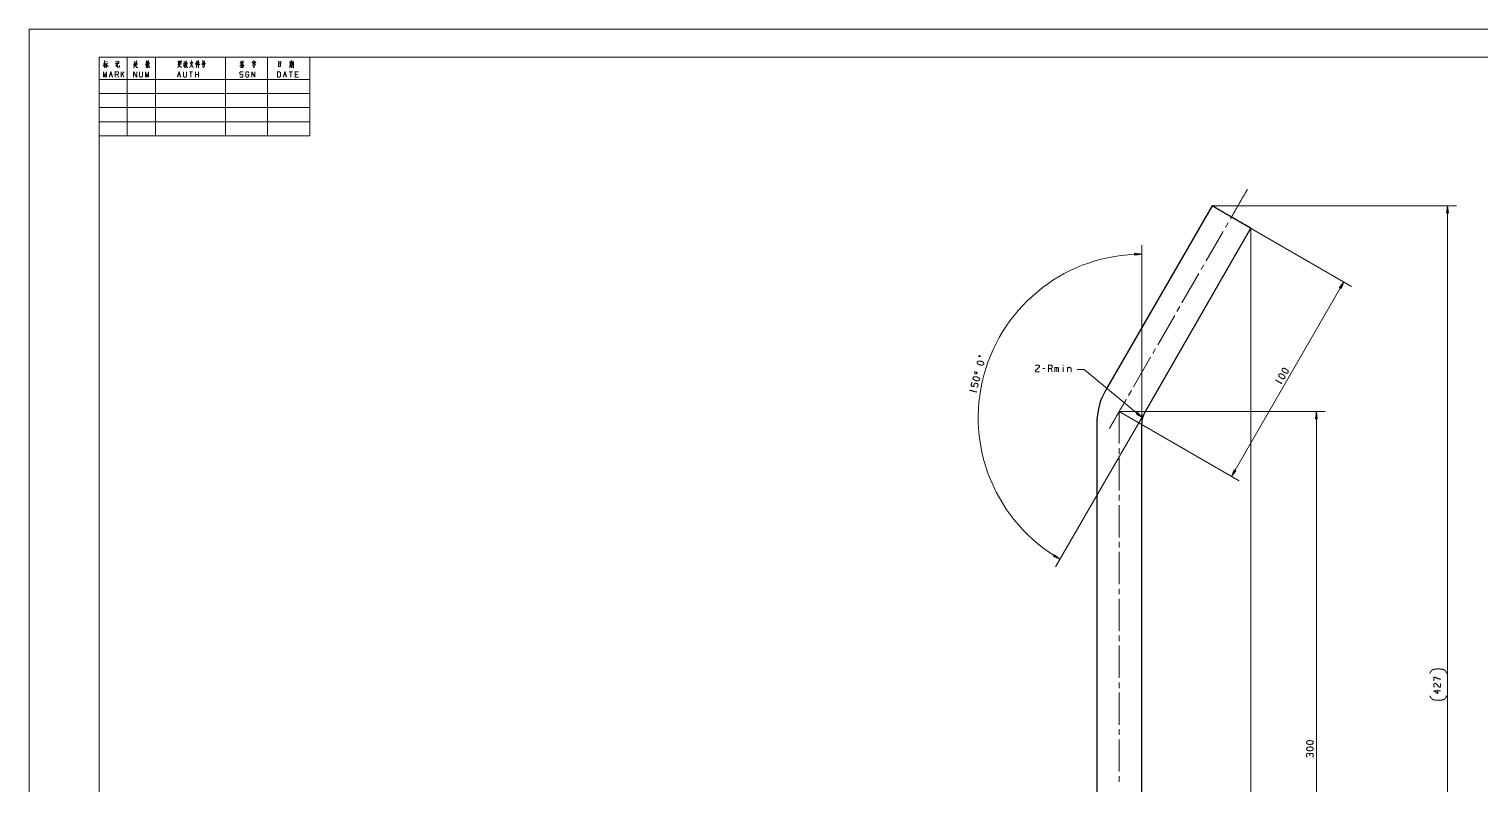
# Model space of a CAD drawing. Header units: millimetres. Extents: x 0 to 841, y 0 to 594.
# Drawn here: x 0 to 517, y 325 to 594 of the extents above; entities that cross this region are included whole.
import ezdxf

# ---------------------------------------------------------------- set-up
doc = ezdxf.new("R2010")
doc.units = ezdxf.units.MM
doc.layers.add('101', color=7, linetype='Continuous', true_color=0xffffff)

msp = doc.modelspace()

# ---------------------------------------------------------------- linework, layer by layer
at = {"layer": '101', "color": 133, "linetype": 'Continuous', "lineweight": 18}
for p, q in [((0, 594), (0, 0)), ((841, 594), (0, 594)), ((25, 584), (100, 584)), ((25, 584), (100, 584)), ((25, 584), (25, 10)), ((831, 584), (25, 584)), ((25, 584), (100, 584)), ((25, 584), (25, 556)), ((35, 584), (35, 556)), ((45, 584), (45, 556)), ((70, 584), (70, 556)), ((85, 584), (85, 556)), ((100, 584), (100, 556)), ((25, 576), (100, 576)), ((25, 571), (100, 571)), ((25, 566), (100, 566)), ((25, 561), (100, 561)), ((25, 556), (100, 556))]:
    msp.add_line(p, q, dxfattribs=at)
at = {"layer": '101', "color": 72, "linetype": 'Continuous', "lineweight": 18}
for p, q in [((26.57, 581.85), (27.19, 581.97)), ((26.93, 581.62), (27.15, 581.35)), ((27.22, 581.66), (28.18, 581.81)), ((27.36, 582.28), (27.94, 582.41)), ((41.57, 581.89), (42.36, 582.05)), ((42.47, 581.83), (43.02, 581.95)), ((53.4, 581.76), (53.93, 581.85)), ((55.14, 580.54), (55.6, 581.1)), ((75.48, 582.24), (75.9, 582.3)), ((75.58, 582.22), (75.68, 581.91)), ((76.06, 581.31), (75.59, 581.23)), ((76.05, 582.18), (76.58, 582.28)), ((76.21, 582.16), (76.34, 581.83)), ((92.79, 582.1), (93.66, 582.22)), ((93.07, 581.74), (93.34, 581.81)), ((93.09, 581.39), (93.32, 581.45)), ((93.83, 581.72), (94.08, 581.79)), ((28.89, 577.84), (29.45, 577.84)), ((31.85, 576.85), (31.57, 577.84)), ((32.86, 576.85), (32.86, 578.81)), ((33.82, 578.81), (32.86, 577.45)), ((33.82, 576.85), (33.27, 578.03)), ((53.17, 577.84), (53.72, 577.84)), ((58.25, 578.81), (57.13, 578.81)), ((57.69, 578.81), (57.69, 576.85)), ((59.25, 576.85), (59.25, 578.81)), ((60.37, 577.84), (59.25, 577.84)), ((60.37, 576.85), (60.37, 578.81)), ((90.88, 577.84), (91.43, 577.84)), ((93.83, 578.81), (92.72, 578.81)), ((93.28, 578.81), (93.28, 576.85)), ((95.68, 577.84), (94.84, 577.84)), ((361.87, 473.16), (361.19, 473.16)), ((364.48, 471.96), (364.14, 473.16)), ((365.41, 471.96), (365.41, 473.53)), ((368.36, 473.53), (368.36, 471.96)), ((369.96, 473.53), (369.96, 471.96)), ((446.1, 467.59), (446.31, 467.96)), ((337.35, 464.56), (337.46, 464.97))]:
    msp.add_line(p, q, dxfattribs=at)
at = {"layer": '101', "color": 251, "linetype": 'Continuous', "lineweight": 25}
for p, q in [((421.42, 531.05), (383.56, 465.48)), ((397.42, 457.48), (435.28, 523.05)), ((380.35, 453.48), (380.35, 305.93)), ((396.35, 233.77), (396.35, 453.48))]:
    msp.add_line(p, q, dxfattribs=at)
at = {"layer": '101', "color": 22, "linetype": 'Continuous', "lineweight": 18}
for p, q in [((421.42, 531.05), (508.45, 531.05)), ((505.28, 531.05), (504.94, 528.51)), ((504.94, 528.51), (504.94, 528.54)), ((504.94, 528.51), (504.94, 528.54)), ((504.94, 528.51), (505.61, 528.51)), ((505, 528.51), (505, 528.93)), ((505.05, 528.51), (505.05, 529.31)), ((505.1, 528.51), (505.1, 529.7)), ((505.15, 528.51), (505.15, 530.09)), ((505.2, 528.51), (505.2, 530.47)), ((505.25, 528.51), (505.25, 530.86)), ((505.61, 528.51), (505.28, 531.05)), ((505.28, 189.77), (505.28, 531.05)), ((505.3, 528.51), (505.3, 530.86)), ((505.35, 528.51), (505.35, 530.47)), ((505.4, 528.51), (505.4, 530.09)), ((505.45, 528.51), (505.45, 529.7)), ((505.5, 528.51), (505.5, 529.31)), ((505.55, 528.51), (505.55, 528.93)), ((505.61, 528.51), (505.61, 528.54)), ((505.61, 528.51), (505.61, 528.54)), ((428.35, 527.05), (471.1, 502.36)), ((435.28, 523.05), (435.28, 126.59)), ((396.35, 453.48), (396.35, 517.01)), ((396.35, 513.83), (393.8, 514.14)), ((393.8, 514.14), (393.81, 513.47)), ((393.8, 514.13), (393.84, 514.13)), ((393.8, 514.13), (393.84, 514.13)), ((393.8, 514.08), (394.22, 514.09)), ((393.8, 514.03), (394.61, 514.04)), ((393.81, 513.98), (394.99, 513.99)), ((393.81, 513.93), (395.38, 513.95)), ((393.81, 513.88), (395.77, 513.9)), ((393.81, 513.83), (396.15, 513.85)), ((393.81, 513.47), (396.35, 513.83)), ((393.81, 513.78), (396.15, 513.8)), ((393.81, 513.73), (395.77, 513.75)), ((393.81, 513.68), (395.38, 513.69)), ((393.81, 513.62), (395, 513.64)), ((393.81, 513.57), (394.61, 513.58)), ((393.81, 513.52), (394.23, 513.53)), ((393.81, 513.47), (393.84, 513.47)), ((393.81, 513.47), (393.84, 513.47)), ((428.35, 434.67), (468.35, 503.95)), ((468.35, 503.95), (466.79, 501.92)), ((466.79, 501.92), (467.37, 501.58)), ((466.8, 501.92), (466.81, 501.94)), ((466.8, 501.92), (466.81, 501.94)), ((466.84, 501.89), (467.05, 502.25)), ((466.89, 501.87), (467.29, 502.56)), ((466.93, 501.84), (467.53, 502.87)), ((466.97, 501.82), (467.76, 503.18)), ((467.02, 501.79), (468, 503.49)), ((467.06, 501.76), (468.24, 503.8)), ((467.11, 501.74), (468.28, 503.77)), ((467.15, 501.71), (468.13, 503.41)), ((467.19, 501.69), (467.98, 503.05)), ((467.24, 501.66), (467.83, 502.69)), ((467.28, 501.64), (467.68, 502.33)), ((467.33, 501.61), (467.54, 501.97)), ((467.37, 501.58), (468.35, 503.95)), ((467.37, 501.59), (467.39, 501.61)), ((467.37, 501.59), (467.39, 501.61)), ((373.33, 472.77), (375.87, 472.77)), ((375.87, 472.77), (396.62, 455.55)), ((397.42, 457.48), (365.66, 402.47)), ((388.35, 457.77), (461.75, 457.77)), ((388.35, 457.77), (431.1, 433.08)), ((394.88, 457.43), (394.45, 456.92)), ((394.45, 456.92), (396.62, 455.55)), ((394.45, 456.92), (394.48, 456.9)), ((394.45, 456.92), (394.48, 456.9)), ((394.49, 456.96), (394.81, 456.69)), ((394.52, 457), (395.14, 456.48)), ((394.55, 457.04), (395.47, 456.28)), ((394.58, 457.08), (395.8, 456.07)), ((394.62, 457.11), (396.13, 455.86)), ((394.65, 457.15), (396.45, 455.65)), ((394.68, 457.19), (396.49, 455.69)), ((394.71, 457.23), (396.22, 455.98)), ((394.75, 457.27), (395.96, 456.26)), ((394.78, 457.31), (395.69, 456.55)), ((394.81, 457.35), (395.43, 456.84)), ((394.84, 457.39), (395.16, 457.12)), ((394.88, 457.43), (394.9, 457.41)), ((396.62, 455.55), (394.88, 457.43)), ((394.88, 457.43), (394.9, 457.41)), ((458.58, 457.77), (458.24, 455.23)), ((458.24, 455.23), (458.91, 455.23)), ((458.25, 455.23), (458.25, 455.26)), ((458.25, 455.23), (458.25, 455.26)), ((458.3, 455.23), (458.3, 455.65)), ((458.35, 455.23), (458.35, 456.03)), ((458.4, 455.23), (458.4, 456.42)), ((458.45, 455.23), (458.45, 456.8)), ((458.5, 455.23), (458.5, 457.19)), ((458.55, 455.23), (458.55, 457.57)), ((458.58, 457.77), (458.58, 217.77)), ((458.91, 455.23), (458.58, 457.77)), ((458.6, 455.23), (458.6, 457.57)), ((458.65, 455.23), (458.65, 457.19)), ((458.7, 455.23), (458.7, 456.8)), ((458.75, 455.23), (458.75, 456.42)), ((458.8, 455.23), (458.8, 456.03)), ((458.85, 455.23), (458.85, 455.65)), ((458.91, 455.23), (458.91, 455.26)), ((458.91, 455.23), (458.91, 455.26)), ((429.33, 437.04), (428.35, 434.67)), ((428.35, 434.67), (429.91, 436.7)), ((429.6, 436.88), (428.43, 434.85)), ((429.65, 436.86), (428.47, 434.82)), ((429.56, 436.91), (428.58, 435.21)), ((429.69, 436.83), (428.71, 435.13)), ((429.51, 436.93), (428.73, 435.57)), ((429.47, 436.96), (428.88, 435.93)), ((429.73, 436.81), (428.95, 435.44)), ((429.43, 436.98), (429.02, 436.29)), ((429.38, 437.01), (429.17, 436.65)), ((429.78, 436.78), (429.18, 435.75)), ((429.34, 437.03), (429.32, 437.01)), ((429.34, 437.03), (429.32, 437.01)), ((429.91, 436.7), (429.33, 437.04)), ((429.82, 436.75), (429.42, 436.06)), ((429.87, 436.73), (429.66, 436.37)), ((429.91, 436.7), (429.89, 436.68)), ((429.91, 436.7), (429.89, 436.68)), ((365.23, 406.8), (364.89, 406.22)), ((364.89, 406.23), (364.92, 406.21)), ((364.89, 406.23), (364.92, 406.21)), ((364.89, 406.22), (367.24, 405.22)), ((364.92, 406.27), (365.28, 406.06)), ((364.94, 406.31), (365.63, 405.9)), ((364.97, 406.36), (365.99, 405.75)), ((364.99, 406.4), (366.35, 405.6)), ((365.02, 406.44), (366.71, 405.45)), ((365.04, 406.49), (367.06, 405.29)), ((365.07, 406.53), (367.09, 405.34)), ((365.1, 406.58), (366.78, 405.58)), ((365.12, 406.62), (366.48, 405.82)), ((365.15, 406.66), (366.17, 406.06)), ((365.17, 406.71), (365.87, 406.3)), ((365.2, 406.75), (365.56, 406.54)), ((367.24, 405.22), (365.23, 406.8)), ((365.23, 406.79), (365.25, 406.78)), ((365.23, 406.79), (365.25, 406.78))]:
    msp.add_line(p, q, dxfattribs=at)
at = {"layer": '101', "color": 151, "linetype": 'Continuous', "lineweight": 18}
for p, q in [((427.17, 525.01), (426.17, 523.27)), ((425.37, 521.9), (419.34, 511.45)), ((416.75, 506.96), (410.71, 496.51)), ((418.55, 510.07), (417.54, 508.34)), ((408.12, 492.02), (402.09, 481.57)), ((409.92, 495.13), (408.92, 493.4)), ((399.5, 477.08), (393.46, 466.63)), ((401.3, 480.19), (400.29, 478.46)), ((392.67, 465.26), (391.67, 463.52)), ((388.35, 444.76), (388.35, 442.75)), ((388.35, 441.17), (388.35, 429.66)), ((388.35, 428.07), (388.35, 426.07)), ((388.35, 424.48), (388.35, 412.97)), ((388.35, 411.38), (388.35, 409.38)), ((388.35, 407.79), (388.35, 396.28)), ((388.35, 394.69), (388.35, 392.69)), ((388.35, 391.1), (388.35, 379.59)), ((388.35, 378.01), (388.35, 376)), ((388.35, 374.41), (388.35, 362.9)), ((388.35, 361.32), (388.35, 359.31)), ((388.35, 357.72), (388.35, 346.21)), ((388.35, 344.63), (388.35, 342.62)), ((388.35, 341.03), (388.35, 329.53)), ((388.35, 327.94), (388.35, 325.93))]:
    msp.add_line(p, q, dxfattribs=at)
at = {"layer": '101', "color": 22, "linetype": 'Continuous', "lineweight": 18}
msp.add_arc((396.35, 455.62), 58.21, 90, 240, dxfattribs=at)
at = {"layer": '101', "color": 251, "linetype": 'Continuous', "lineweight": 25}
for radius in [24, 8]:
    msp.add_arc((404.35, 453.48), radius, 150, 180, dxfattribs=at)
at = {"layer": '101', "color": 72, "linetype": 'Continuous', "lineweight": 18}
for points, knots in [([(26.9, 581.83), (26.83, 581.58), (26.71, 581.29), (26.58, 581.02), (26.46, 580.81)], [0, 0, 0.233504, 0.515368, 0.785542, 1, 1]), ([(26.9, 582.74), (26.89, 580.56), (26.86, 580.17), (26.84, 580.38), (26.87, 580.61)], [0, 0, 0.72332, 0.854558, 0.923614, 1, 1]), ([(27.41, 581.33), (27.4, 581.25), (27.09, 580.63)], [0, 0, 0.108176, 1, 1]), ([(27.6, 581.66), (27.65, 581.54), (27.65, 580.5), (27.63, 580.27), (27.62, 580.19), (27.34, 580.52), (27.62, 580.23)], [0, 0, 0.056963, 0.504404, 0.60305, 0.639403, 0.826368, 1, 1]), ([(27.84, 581.25), (28.1, 580.83), (28.15, 580.67), (28.04, 580.94)], [0, 0, 0.516583, 0.696901, 1, 1]), ([(30.76, 581.66), (31.14, 581.76), (31.09, 581.83), (31.06, 580.63), (31, 580.5), (31.35, 581.08)], [0, 0, 0.158007, 0.192202, 0.673422, 0.728436, 1, 1]), ([(30.93, 582.55), (31.1, 582.39), (31.14, 582.3), (31.14, 582.2), (31.13, 582.34)], [0, 0, 0.413118, 0.57354, 0.750724, 1, 1]), ([(31.42, 582.3), (32.1, 582.41), (32.05, 582.47), (31.96, 581.72), (32.05, 581.72), (31.48, 581.66)], [0, 0, 0.313948, 0.349017, 0.694888, 0.735363, 1, 1]), ([(31.45, 581.89), (31.48, 581.58), (31.48, 580.87), (31.5, 580.65), (31.53, 580.54), (31.57, 580.48), (31.64, 580.44), (31.76, 580.42), (31.89, 580.4), (32.26, 580.46), (32.23, 581), (32.23, 580.46)], [0, 0, 0.097098, 0.316203, 0.387239, 0.42073, 0.444406, 0.470577, 0.507592, 0.549101, 0.664634, 0.832441, 1, 1]), ([(37.66, 582.51), (37.65, 582.39), (37.57, 581.97), (37.49, 581.68), (37.41, 581.47), (37.32, 581.27), (37.24, 581.1)], [0, 0, 0.084485, 0.368548, 0.573134, 0.721465, 0.873379, 1, 1]), ([(37.51, 581.76), (37.98, 581.85), (37.94, 581.89), (37.91, 581.7), (37.85, 581.43), (37.79, 581.27), (37.7, 581.04), (37.63, 580.85), (37.51, 580.65), (37.43, 580.48), (37.25, 580.23)], [0, 0, 0.202441, 0.228135, 0.30842, 0.425643, 0.500414, 0.604299, 0.689492, 0.790722, 0.870514, 1, 1]), ([(37.51, 581.47), (38.45, 580.29), (38.79, 580.32), (38.77, 580.32), (38.47, 580.34), (38.3, 580.48)], [0, 0, 0.63218, 0.773703, 0.779844, 0.909107, 1, 1]), ([(38.2, 582.72), (38.25, 582.61), (38.23, 582.51), (38.22, 580.79), (38.2, 580.89), (38.23, 581.12)], [0, 0, 0.049535, 0.095608, 0.852773, 0.898828, 1, 1]), ([(38.33, 581.83), (38.36, 581.81), (38.63, 581.47), (38.7, 581.35)], [0, 0, 0.059406, 0.761029, 1, 1]), ([(41.98, 581.91), (41.85, 581.68), (41.71, 581.47), (41.58, 581.31), (41.45, 581.16)], [0, 0, 0.287244, 0.555153, 0.786177, 1, 1]), ([(41.57, 580.98), (42.2, 581.12), (42.21, 581.31), (42.21, 581.23), (42.14, 580.98), (42.04, 580.71), (41.93, 580.5), (41.82, 580.38), (41.71, 580.25), (41.64, 580.19)], [0, 0, 0.304463, 0.392581, 0.431623, 0.553721, 0.689474, 0.798365, 0.878835, 0.954753, 1, 1]), ([(41.66, 582.47), (41.79, 582.24), (41.82, 582.1)], [0, 0, 0.640222, 1, 1]), ([(41.95, 581.33), (41.79, 580.75), (41.89, 580.71), (42.01, 580.67), (42.12, 580.61), (42.27, 580.52)], [0, 0, 0.529116, 0.6263, 0.735527, 0.852113, 1, 1]), ([(41.96, 582.74), (41.99, 582.59), (41.99, 581.45), (41.96, 581.6), (41.99, 581.72)], [0, 0, 0.094656, 0.823646, 0.918302, 1, 1]), ([(41.99, 581.87), (42.17, 581.74), (42.26, 581.64)], [0, 0, 0.613086, 1, 1]), ([(42.26, 582.59), (42.26, 582.49), (42.14, 582.01)], [0, 0, 0.174336, 1, 1]), ([(42.77, 581.83), (42.72, 581.47), (42.68, 581.23), (42.64, 581.02), (42.58, 580.83), (42.46, 580.58), (42.36, 580.4), (42.24, 580.23), (42.15, 580.15)], [0, 0, 0.194373, 0.332621, 0.448601, 0.555649, 0.706154, 0.822698, 0.933846, 1, 1]), ([(42.56, 582.78), (42.56, 582.65), (42.55, 582.43), (42.5, 582.14), (42.46, 581.83), (42.4, 581.58), (42.33, 581.35), (42.31, 581.29)], [0, 0, 0.081852, 0.232243, 0.425429, 0.632123, 0.800313, 0.957953, 1, 1]), ([(42.45, 581.56), (42.47, 581.52), (42.62, 580.94), (42.72, 580.67), (42.83, 580.38), (42.86, 580.32), (43.07, 580.34), (42.86, 580.36), (42.78, 580.48)], [0, 0, 0.026712, 0.341743, 0.49348, 0.655464, 0.69164, 0.807838, 0.924037, 1, 1]), ([(53.67, 582.51), (53.65, 581.85), (53.64, 581.52), (53.62, 581.33), (53.61, 581.23), (53.59, 581.1), (53.55, 580.98), (53.5, 580.87), (53.37, 580.69), (53.23, 580.52), (53.12, 580.46), (52.92, 580.34), (52.88, 580.32)], [0, 0, 0.263785, 0.395765, 0.470174, 0.51178, 0.561565, 0.614021, 0.658773, 0.749617, 0.837593, 0.885294, 0.98068, 1, 1]), ([(52.99, 582.49), (53.05, 582.45), (53.08, 582.47), (54.34, 582.61), (54.29, 582.63), (54.15, 582.59)], [0, 0, 0.045515, 0.06828, 0.872633, 0.903442, 1, 1]), ([(53.05, 581.27), (53.12, 581.27), (53.4, 581.04), (53.64, 580.83), (53.86, 580.65), (54.13, 580.38), (54.46, 580.42), (54.15, 580.38), (54.05, 580.46)], [0, 0, 0.033468, 0.197849, 0.340795, 0.472477, 0.649458, 0.797928, 0.939762, 1, 1]), ([(53.23, 582.26), (53.27, 582.07), (53.27, 581.33), (53.26, 581.37), (54.12, 581.52), (54.03, 581.52), (54.12, 582.3), (54.15, 582.24), (54.1, 582.2), (53.27, 582.1)], [0, 0, 0.051657, 0.252797, 0.264655, 0.500969, 0.52467, 0.738299, 0.756827, 0.773119, 1, 1]), ([(55.11, 582.24), (55.7, 582.34), (55.64, 582.41), (55.57, 581.68), (55.64, 581.68), (55.2, 581.6), (55.17, 581.79), (55.2, 581.56), (55.19, 580.63)], [0, 0, 0.181367, 0.207403, 0.429567, 0.451892, 0.5882, 0.645731, 0.715774, 1, 1]), ([(56.21, 581.79), (56.21, 581.66), (56.15, 581.33), (56.09, 581.14), (56.04, 580.98), (55.96, 580.83), (55.87, 580.69), (55.77, 580.54), (55.54, 580.34), (55.36, 580.25)], [0, 0, 0.067224, 0.249298, 0.354996, 0.450079, 0.537949, 0.629663, 0.725723, 0.894899, 1, 1]), ([(56.08, 582.72), (56.05, 582.47), (55.96, 582.14), (55.85, 581.79), (55.76, 581.56), (55.7, 581.39), (55.64, 581.25)], [0, 0, 0.162445, 0.385018, 0.625904, 0.784424, 0.898492, 1, 1]), ([(55.77, 581.47), (55.82, 581.45), (56.27, 580.34), (56.55, 580.32), (56.28, 580.38), (56.21, 580.5)], [0, 0, 0.024904, 0.644027, 0.787125, 0.926025, 1, 1]), ([(55.85, 581.74), (56.5, 581.87), (56.43, 581.89), (56.31, 581.85)], [0, 0, 0.769946, 0.857316, 1, 1]), ([(58.11, 581.99), (58.11, 581.87), (58.04, 581.58), (57.97, 581.35), (57.88, 581.1), (57.75, 580.89), (57.73, 580.85), (57.65, 580.75), (57.54, 580.61), (57.41, 580.48), (57.29, 580.36), (57.16, 580.25)], [0, 0, 0.060657, 0.206644, 0.323463, 0.452134, 0.571984, 0.593422, 0.659723, 0.746398, 0.834816, 0.918178, 1, 1]), ([(57.25, 581.95), (58.52, 582.1), (58.44, 582.12), (58.35, 582.07)], [0, 0, 0.872489, 0.933908, 1, 1]), ([(57.57, 581.72), (57.63, 581.68), (58.33, 580.42), (58.65, 580.36), (58.35, 580.44), (58.25, 580.56)], [0, 0, 0.030862, 0.652652, 0.793755, 0.930722, 1, 1]), ([(57.79, 582.7), (57.89, 582.51), (57.94, 582.39), (57.97, 582.26)], [0, 0, 0.450461, 0.729563, 1, 1]), ([(59.78, 582.65), (59.71, 582.39), (59.61, 582.14), (59.49, 581.91), (59.37, 581.72), (59.23, 581.52)], [0, 0, 0.218348, 0.428749, 0.62923, 0.801507, 1, 1]), ([(59.61, 582.07), (59.62, 580.83), (59.62, 580.23), (59.61, 580.36), (59.62, 580.58)], [0, 0, 0.565722, 0.839121, 0.896075, 1, 1]), ([(59.8, 581.16), (60.84, 581.37), (60.76, 581.39), (60.63, 581.33)], [0, 0, 0.82697, 0.886328, 1, 1]), ([(60.03, 582.39), (59.99, 582.05), (59.93, 581.76), (59.87, 581.56), (59.83, 581.43)], [0, 0, 0.342124, 0.64486, 0.865125, 1, 1]), ([(60.03, 581.81), (60.7, 581.99), (60.63, 581.99), (60.51, 581.93)], [0, 0, 0.772507, 0.853434, 1, 1]), ([(60.31, 582.74), (60.35, 582.65), (60.32, 582.7), (60.34, 580.21), (60.32, 580.4), (60.34, 580.71)], [0, 0, 0.029981, 0.046195, 0.84079, 0.900562, 1, 1]), ([(61.41, 581.54), (61.6, 581.54), (61.98, 581.58), (62.91, 581.72), (62.81, 581.74), (62.66, 581.7)], [0, 0, 0.107039, 0.322385, 0.855622, 0.914427, 1, 1]), ([(61.8, 582.74), (61.86, 582.49), (61.86, 581.76), (61.86, 581.95), (62.56, 582.05), (62.44, 582.05), (62.47, 582.57), (62.49, 582.65), (62.52, 582.59), (62.42, 582.57), (61.86, 582.49)], [0, 0, 0.07662, 0.294121, 0.350057, 0.563221, 0.598369, 0.753977, 0.779221, 0.79983, 0.831206, 1, 1]), ([(61.96, 581.58), (61.86, 581.08), (61.83, 581.16), (62.61, 581.29), (62.56, 581.37), (62.56, 581.29), (62.47, 580.94), (62.42, 580.71), (62.34, 580.52), (62.28, 580.38), (62.24, 580.27), (62.21, 580.25), (61.95, 580.73), (62.22, 580.29)], [0, 0, 0.136364, 0.159974, 0.371148, 0.396344, 0.418605, 0.516106, 0.579311, 0.633114, 0.675127, 0.705356, 0.714995, 0.861276, 1, 1]), ([(75.87, 581.97), (75.86, 581.87), (75.62, 581.5), (75.61, 581.45), (75.49, 581.27), (75.29, 581.04), (75.08, 580.83)], [0, 0, 0.074324, 0.387302, 0.418519, 0.57502, 0.792868, 1, 1]), ([(75.59, 582.65), (75.58, 582.51), (75.46, 582.2), (75.36, 581.95), (75.24, 581.74)], [0, 0, 0.14801, 0.485266, 0.758316, 1, 1]), ([(75.35, 580.29), (76.46, 580.4), (76.38, 580.4), (76.22, 580.38)], [0, 0, 0.825899, 0.88, 1, 1]), ([(75.54, 580.94), (75.61, 580.67), (75.61, 580.54), (75.59, 580.71)], [0, 0, 0.489789, 0.707986, 1, 1]), ([(75.81, 581.1), (75.87, 580.79), (75.84, 580.63), (75.84, 580.85)], [0, 0, 0.443878, 0.680128, 1, 1]), ([(75.84, 581.83), (76.43, 581.04), (76.66, 581.04), (76.43, 581.06), (76.31, 581.21)], [0, 0, 0.599327, 0.742451, 0.886134, 1, 1]), ([(76.14, 582.65), (76.15, 582.55), (75.98, 581.97)], [0, 0, 0.147214, 1, 1]), ([(76.18, 581.08), (76.18, 580.94), (76, 580.36)], [0, 0, 0.193066, 1, 1]), ([(79.43, 581.08), (80.8, 581.27), (80.72, 581.29), (80.51, 581.23)], [0, 0, 0.820207, 0.87351, 1, 1]), ([(79.57, 582.41), (79.57, 582.18), (79.56, 582.01), (79.53, 581.89), (79.5, 581.79)], [0, 0, 0.361896, 0.626178, 0.828997, 1, 1]), ([(79.57, 582.16), (80.8, 582.3), (80.79, 582.34), (80.6, 581.93)], [0, 0, 0.712489, 0.737753, 1, 1]), ([(79.72, 581.74), (80.48, 581.85), (80.44, 581.91), (80.15, 581.39)], [0, 0, 0.533874, 0.586737, 1, 1]), ([(80.1, 581.54), (80.13, 581.43), (80.16, 581.31), (80.17, 581.1), (80.17, 580.67), (80.16, 580.52), (80.13, 580.32), (80.09, 580.19), (79.87, 580.54), (80.1, 580.23)], [0, 0, 0.049615, 0.108483, 0.204224, 0.404786, 0.47198, 0.568433, 0.629225, 0.820583, 1, 1]), ([(80.01, 582.76), (80.12, 582.63), (80.16, 582.53), (80.19, 582.36)], [0, 0, 0.36458, 0.619137, 1, 1]), ([(88.84, 582.47), (88.87, 582.26), (88.89, 581.81), (88.9, 581.33), (88.9, 581.27), (88.9, 580.5), (88.9, 580.65), (89.47, 580.77), (89.59, 580.63), (89.62, 580.81), (89.62, 581.06), (89.63, 581.54), (89.65, 582.03), (89.65, 582.45), (89.66, 582.39), (88.89, 582.24)], [0, 0, 0.037597, 0.119518, 0.205169, 0.216334, 0.354045, 0.380099, 0.485126, 0.518622, 0.552536, 0.597195, 0.682839, 0.772213, 0.846651, 0.858122, 1, 1]), ([(88.9, 581.5), (89.47, 581.62), (89.41, 581.64), (89.28, 581.56)], [0, 0, 0.728512, 0.805958, 1, 1]), ([(92.75, 580.92), (93.66, 581.08), (93.61, 581.1), (93.56, 581.04)], [0, 0, 0.873221, 0.91918, 1, 1]), ([(93.09, 580.79), (93.07, 580.69), (92.96, 580.48), (92.85, 580.34), (92.75, 580.23)], [0, 0, 0.157114, 0.514497, 0.781178, 1, 1]), ([(93.03, 582.65), (93.06, 582.53), (93.06, 580.98)], [0, 0, 0.075942, 1, 1]), ([(93.32, 580.85), (93.48, 580.61), (93.48, 580.5), (93.42, 580.69)], [0, 0, 0.497711, 0.671692, 1, 1]), ([(93.44, 582.78), (93.47, 582.65), (93.42, 581.04)], [0, 0, 0.07321, 1, 1]), ([(93.77, 582.49), (93.82, 582.26), (93.82, 581.81), (93.8, 581.31), (93.77, 581), (93.7, 580.67), (93.61, 580.46), (93.45, 580.15)], [0, 0, 0.096226, 0.285181, 0.491413, 0.62083, 0.761567, 0.854883, 1, 1]), ([(93.8, 581.18), (93.83, 581.18), (94.07, 581.25)], [0, 0, 0.107795, 1, 1]), ([(93.82, 582.24), (94.26, 582.34), (94.21, 582.41), (94.21, 581.72), (94.23, 580.79), (94.21, 580.44), (94.2, 580.23), (94.18, 580.17), (93.96, 580.44), (94.17, 580.25)], [0, 0, 0.133078, 0.155514, 0.35704, 0.63189, 0.735798, 0.79702, 0.815841, 0.918296, 1, 1]), ([(26.49, 576.85), (26.49, 578.81), (27.05, 576.85), (27.6, 578.81), (27.6, 576.85)], [0, 0, 0.245192, 0.5, 0.754808, 1, 1]), ([(30.74, 576.85), (30.74, 578.81), (31.57, 578.81), (31.85, 578.63), (31.85, 578.03), (31.57, 577.84), (30.74, 577.84)], [0, 0, 0.400953, 0.571036, 0.639282, 0.761671, 0.829917, 1, 1]), ([(37.24, 576.85), (37.24, 578.81), (38.35, 576.85), (38.35, 578.81)], [0, 0, 0.317574, 0.682426, 1, 1]), ([(39.36, 578.81), (39.36, 577.24), (39.62, 576.85), (40.18, 576.85), (40.47, 577.24), (40.47, 578.81)], [0, 0, 0.337148, 0.438599, 0.557781, 0.662852, 1, 1]), ([(41.48, 576.85), (41.48, 578.81), (42.04, 576.85), (42.59, 578.81), (42.59, 576.85)], [0, 0, 0.245192, 0.5, 0.754808, 1, 1]), ([(55.01, 578.81), (55.01, 577.24), (55.27, 576.85), (55.83, 576.85), (56.12, 577.24), (56.12, 578.81)], [0, 0, 0.337149, 0.438599, 0.557781, 0.662851, 1, 1]), ([(75.08, 577.03), (75.36, 576.85), (75.93, 576.85), (76.21, 577.06), (76.21, 577.63), (75.93, 577.84), (75.38, 577.84), (75.08, 578.03), (75.08, 578.63), (75.38, 578.81), (75.93, 578.81), (76.21, 578.63)], [0, 0, 0.068038, 0.184056, 0.25452, 0.372336, 0.4428, 0.555844, 0.626372, 0.748389, 0.818918, 0.931962, 1, 1]), ([(77.77, 577.84), (78.33, 577.84), (78.33, 577.24), (78.05, 576.85), (77.48, 576.85), (77.2, 577.24), (77.2, 578.42), (77.5, 578.81), (78.04, 578.81), (78.32, 578.42)], [0, 0, 0.103295, 0.21479, 0.304258, 0.410271, 0.49974, 0.718891, 0.809955, 0.910532, 1, 1]), ([(79.34, 576.85), (79.34, 578.81), (80.45, 576.85), (80.45, 578.81)], [0, 0, 0.317574, 0.682426, 1, 1]), ([(88.48, 576.85), (89.3, 576.85), (89.59, 577.24), (89.59, 578.42), (89.3, 578.81), (88.48, 578.81), (88.48, 576.85)], [0, 0, 0.142135, 0.227163, 0.431787, 0.516815, 0.65895, 1, 1]), ([(90.6, 576.85), (91.16, 578.81), (91.71, 576.85)], [0, 0, 0.5, 1, 1]), ([(95.95, 576.85), (94.84, 576.85), (94.84, 578.81), (95.95, 578.81)], [0, 0, 0.265389, 0.734611, 1, 1]), ([(340.12, 474.88), (339.96, 475.27), (339.33, 475.63), (338.87, 475.75), (338.13, 475.77), (337.82, 475.5), (337.74, 475.17), (337.87, 474.79), (338.52, 474.43), (338.98, 474.33), (339.7, 474.3), (340.03, 474.56), (340.12, 474.88)], [0, 0, 0.067522, 0.183969, 0.26058, 0.38094, 0.446139, 0.500302, 0.565499, 0.685861, 0.762524, 0.878307, 0.945831, 1, 1]), ([(339.05, 477.36), (338.33, 477.37), (338.41, 477.7), (339.05, 477.36)], [0, 0, 0.40659, 0.595733, 1, 1]), ([(337.69, 471.33), (337.75, 471.56), (337.49, 471.84), (337.18, 471.93), (336.81, 471.81), (336.75, 471.59), (337, 471.28), (337.32, 471.2), (337.69, 471.33)], [0, 0, 0.085684, 0.230395, 0.351582, 0.496294, 0.581979, 0.73039, 0.851578, 1, 1]), ([(358.58, 474.11), (358.9, 474.33), (359.59, 474.33), (359.93, 474.11), (359.93, 473.63), (358.56, 472.43), (358.58, 471.96), (359.93, 471.96)], [0, 0, 0.06969, 0.192981, 0.265277, 0.350231, 0.674741, 0.759754, 1, 1]), ([(363.13, 471.96), (363.13, 474.33), (364.14, 474.33), (364.48, 474.11), (364.48, 473.38), (364.14, 473.16), (363.13, 473.16)], [0, 0, 0.400952, 0.571037, 0.63928, 0.761676, 0.829915, 1, 1]), ([(365.41, 473.06), (365.46, 473.33), (365.64, 473.51), (365.84, 473.51), (366.01, 473.33), (366.08, 473.06), (366.08, 471.96)], [0, 0, 0.118878, 0.224462, 0.306973, 0.412557, 0.533081, 1, 1]), ([(366.08, 473.06), (366.14, 473.33), (366.31, 473.51), (366.52, 473.51), (366.68, 473.33), (366.75, 473.06), (366.75, 471.96)], [0, 0, 0.118607, 0.223935, 0.313766, 0.413908, 0.534159, 1, 1]), ([(368.36, 474.18), (368.39, 474.28), (368.36, 474.36), (368.32, 474.28), (368.36, 474.18)], [0, 0, 0.280642, 0.5, 0.719358, 1, 1]), ([(369.96, 472.93), (370.07, 473.23), (370.26, 473.46), (370.51, 473.53), (370.74, 473.53), (370.99, 473.46), (371.18, 473.23), (371.29, 472.93), (371.29, 471.96)], [0, 0, 0.107755, 0.208449, 0.296005, 0.373815, 0.461384, 0.562078, 0.669832, 1, 1]), ([(447.42, 469.88), (447.37, 470.3), (446.86, 470.8), (446.44, 471.04), (445.73, 471.25), (445.37, 471.07), (445.2, 470.78), (445.22, 470.37), (445.76, 469.86), (446.18, 469.64), (446.87, 469.42), (447.25, 469.59), (447.42, 469.88)], [0, 0, 0.067529, 0.183975, 0.260585, 0.380944, 0.446143, 0.500309, 0.565506, 0.685865, 0.762531, 0.878307, 0.945834, 1, 1]), ([(448.56, 471.85), (448.51, 472.27), (447.99, 472.77), (447.58, 473.01), (446.87, 473.22), (446.5, 473.04), (446.34, 472.75), (446.36, 472.35), (446.9, 471.83), (447.32, 471.61), (448.01, 471.4), (448.39, 471.56), (448.56, 471.85)], [0, 0, 0.067522, 0.183969, 0.260579, 0.380943, 0.446142, 0.500305, 0.565502, 0.685857, 0.762528, 0.878304, 0.945834, 1, 1]), ([(335.27, 465.19), (335.11, 465.38), (337.4, 464.76)], [0, 0, 0.093479, 1, 1]), ([(337.6, 466.35), (337.9, 466.62), (338.08, 467.28), (337.95, 467.67), (337.03, 467.91), (336.7, 467.65), (336.53, 466.99), (336.66, 466.6), (335.52, 466.91), (335.87, 468.22)], [0, 0, 0.062224, 0.16834, 0.230568, 0.376813, 0.44126, 0.547377, 0.609605, 0.790489, 1, 1]), ([(338.62, 469.31), (338.47, 469.7), (337.84, 470.05), (337.38, 470.18), (336.63, 470.19), (336.33, 469.93), (336.24, 469.6), (336.37, 469.22), (337.03, 468.86), (337.49, 468.76), (338.21, 468.73), (338.54, 468.99), (338.62, 469.31)], [0, 0, 0.067527, 0.183973, 0.260585, 0.380944, 0.446143, 0.50031, 0.565507, 0.685864, 0.762527, 0.878309, 0.945832, 1, 1]), ([(444.25, 468.74), (444.15, 468.96), (446.2, 467.77)], [0, 0, 0.093487, 1, 1]), ([(505.01, 364.53), (504.76, 365.16), (504.14, 365.78), (503.32, 366.03), (502.57, 366.09), (502.01, 366.16), (501.45, 366.09), (500.7, 366.03), (499.89, 365.78), (499.26, 365.16), (499.01, 364.53)], [0, 0, 0.090338, 0.208958, 0.323045, 0.424043, 0.500002, 0.575954, 0.676958, 0.79104, 0.90966, 1, 1]), ([(502.79, 362.38), (500.42, 363.23), (500.42, 361.88)], [0, 0, 0.652472, 1, 1]), ([(501.84, 358.67), (501.84, 357.33), (500.42, 358.34), (502.79, 358.34)], [0, 0, 0.24587, 0.565292, 1, 1]), ([(500.64, 359.61), (500.42, 359.92), (500.42, 360.61), (500.64, 360.95), (501.12, 360.95), (502.32, 359.59), (502.79, 359.61), (502.79, 360.95)], [0, 0, 0.069696, 0.192981, 0.265278, 0.350226, 0.674738, 0.759752, 1, 1]), ([(505.01, 356.54), (504.76, 355.92), (504.14, 355.29), (503.32, 355.04), (502.57, 354.98), (502.01, 354.92), (501.45, 354.98), (500.7, 355.04), (499.89, 355.29), (499.26, 355.92), (499.01, 356.54)], [0, 0, 0.090338, 0.208958, 0.323045, 0.424043, 0.500002, 0.575954, 0.676958, 0.79104, 0.90966, 1, 1]), ([(457.48, 340.07), (457.23, 340.41), (456.53, 340.58), (456.06, 340.58), (455.33, 340.41), (455.11, 340.07), (455.11, 339.74), (455.33, 339.4), (456.06, 339.22), (456.53, 339.24), (457.23, 339.4), (457.48, 339.74), (457.48, 340.07)], [0, 0, 0.067526, 0.183971, 0.260585, 0.380945, 0.446143, 0.500306, 0.565504, 0.685864, 0.762531, 0.87831, 0.945837, 1, 1]), ([(457.48, 337.8), (457.23, 338.13), (456.53, 338.31), (456.06, 338.31), (455.33, 338.13), (455.11, 337.8), (455.11, 337.46), (455.33, 337.12), (456.06, 336.95), (456.53, 336.96), (457.23, 337.12), (457.48, 337.46), (457.48, 337.8)], [0, 0, 0.067526, 0.18397, 0.260585, 0.380944, 0.446142, 0.500305, 0.565503, 0.685863, 0.76253, 0.87831, 0.945837, 1, 1]), ([(456.28, 335.7), (456.06, 336.03), (455.33, 336.03), (455.11, 335.7), (455.11, 335.01), (455.33, 334.67)], [0, 0, 0.153877, 0.429858, 0.583726, 0.846125, 1, 1]), ([(457.26, 334.69), (457.48, 335.01), (457.48, 335.7), (457.26, 336.03), (456.53, 336.03), (456.28, 335.7), (456.28, 335.18)], [0, 0, 0.124121, 0.343689, 0.472442, 0.703375, 0.836726, 1, 1])]:
    msp.add_open_spline(points, degree=1, knots=knots, dxfattribs=at)
for points in [[(28.61, 576.85), (29.17, 578.81), (29.73, 576.85)], [(52.89, 576.85), (53.45, 578.81), (54, 576.85)]]:
    msp.add_open_spline(points, degree=1, dxfattribs=at)
at = {"layer": '101', "color": 151, "linetype": 'Continuous', "lineweight": 18}
for points, knots in [([(434, 536.84), (433.2, 535.46), (427.96, 526.39)], [0, 0, 0.131542, 1, 1]), ([(390.87, 462.14), (385.63, 453.07), (384.84, 451.69)], [0, 0, 0.868458, 1, 1]), ([(388.35, 457.86), (388.35, 454.68), (388.35, 446.35)], [0, 0, 0.275912, 1, 1])]:
    msp.add_open_spline(points, degree=1, knots=knots, dxfattribs=at)
at = {"layer": '101', "color": 251, "linetype": 'Continuous', "lineweight": 25}
for points, knots in [([(428.35, 527.05), (427.14, 527.74), (424.88, 529.05), (423.04, 530.11), (421.84, 530.81), (421.42, 531.05)], [0, 0, 0.173649, 0.5, 0.766046, 0.939696, 1, 1]), ([(435.28, 523.05), (434.86, 523.29), (434.35, 523.59), (432.8, 524.48), (430.72, 525.68), (428.35, 527.05)], [0, 0, 0.060309, 0.133974, 0.357215, 0.65798, 1, 1])]:
    msp.add_open_spline(points, degree=1, knots=knots, dxfattribs=at)

doc.saveas('drawing.dxf')
